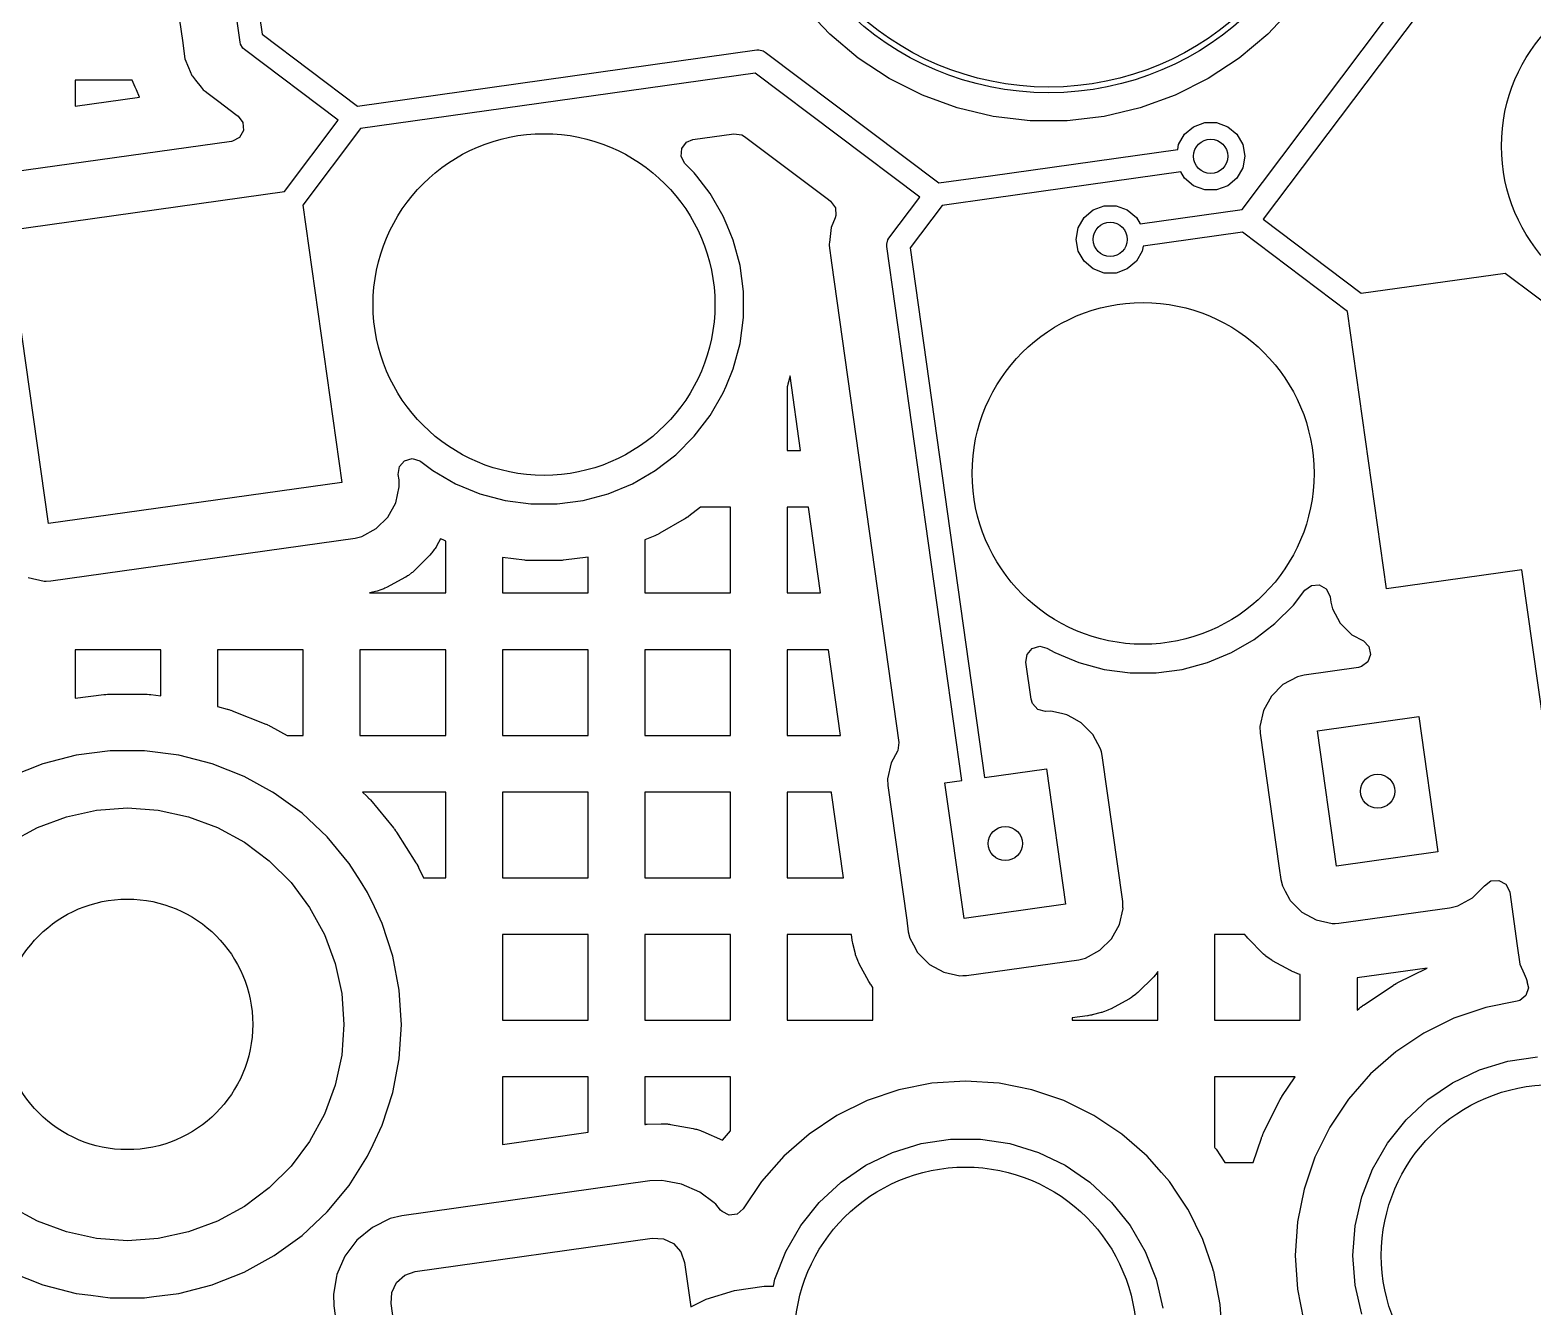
# Model space of a CAD drawing. Extents: x 2.49 to 8.57, y -5.87 to -1.87.
# Drawn here: x 3.317 to 3.837, y -3.535 to -3.093 of the extents above; entities that cross this region are included whole.
import ezdxf

# ---------------------------------------------------------------- set-up
doc = ezdxf.new("R2010")
doc.units = 0
doc.header["$MEASUREMENT"] = 0
doc.layers.add('BLACK', color=7, linetype='CONTINUOUS')

msp = doc.modelspace()

# ---------------------------------------------------------------- linework, layer by layer
at = {"layer": 'BLACK', "linetype": 'CONTINUOUS'}
for p, q in [((3.39002, -3.09736), (3.35933, -2.879)), ((3.36715, -2.87806), (3.39759, -3.09465)), ((3.34172, -2.89524), (3.37005, -3.09685)), ((3.73617, -3.15518), (3.80136, -3.06867)), ((3.80667, -3.07471), (3.74345, -3.1586)), ((3.59375, -3.09467), (3.58495, -3.08534)), ((3.75384, -3.08534), (3.74504, -3.09467)), ((3.39759, -3.09465), (3.43052, -3.11946)), ((3.60357, -3.10291), (3.59375, -3.09467)), ((3.74504, -3.09467), (3.73522, -3.10291)), ((3.37005, -3.09685), (3.37005, -3.09685)), ((3.37005, -3.09685), (3.37094, -3.10319)), ((3.3902, -3.09811), (3.39002, -3.09736)), ((3.39098, -3.09944), (3.3902, -3.09811)), ((3.3902, -3.09811), (3.3902, -3.09811)), ((3.39155, -3.09996), (3.39098, -3.09944)), ((3.37094, -3.10319), (3.37221, -3.10618)), ((3.42394, -3.12436), (3.39155, -3.09996)), ((3.43052, -3.11946), (3.56851, -3.10007)), ((3.56851, -3.10007), (3.56928, -3.10004)), ((3.56928, -3.10004), (3.57076, -3.10042)), ((3.57076, -3.10042), (3.57142, -3.10082)), ((3.57142, -3.10082), (3.63144, -3.14605)), ((3.61428, -3.10995), (3.60357, -3.10291)), ((3.73522, -3.10291), (3.72451, -3.10995)), ((3.37221, -3.10618), (3.37221, -3.10618)), ((3.37221, -3.10618), (3.37337, -3.10892)), ((3.37337, -3.10892), (3.37348, -3.10907)), ((3.37348, -3.10907), (3.37356, -3.10915)), ((3.37356, -3.10915), (3.3746, -3.11048)), ((3.56799, -3.10809), (3.43161, -3.12726)), ((3.62486, -3.15095), (3.56799, -3.10809)), ((3.62573, -3.11571), (3.61428, -3.10995)), ((3.72451, -3.10995), (3.71306, -3.11571)), ((3.35277, -3.11055), (3.333, -3.11055)), ((3.333, -3.11055), (3.333, -3.11947)), ((3.35378, -3.11293), (3.35277, -3.11055)), ((3.35416, -3.11384), (3.35378, -3.11293)), ((3.35523, -3.11635), (3.35416, -3.11384)), ((3.35416, -3.11384), (3.35416, -3.11384)), ((3.35416, -3.11384), (3.35416, -3.11384)), ((3.3746, -3.11048), (3.3765, -3.11291)), ((3.3765, -3.11291), (3.37721, -3.11382)), ((3.37721, -3.11382), (3.37721, -3.11382)), ((3.37721, -3.11382), (3.37791, -3.11435)), ((3.37791, -3.11435), (3.37897, -3.11515)), ((3.37897, -3.11515), (3.37897, -3.11515)), ((3.37897, -3.11515), (3.37897, -3.11515)), ((3.37897, -3.11515), (3.38218, -3.11757)), ((3.333, -3.11947), (3.35523, -3.11635)), ((3.38218, -3.11757), (3.38218, -3.11757)), ((3.38218, -3.11757), (3.38267, -3.11794)), ((3.38267, -3.11794), (3.3885, -3.12234)), ((3.63778, -3.12009), (3.62573, -3.11571)), ((3.65025, -3.12305), (3.63778, -3.12009)), ((3.70101, -3.12009), (3.68854, -3.12305)), ((3.71306, -3.11571), (3.70101, -3.12009)), ((3.3885, -3.12234), (3.38931, -3.12294)), ((3.38931, -3.12294), (3.39095, -3.12515)), ((3.39095, -3.12515), (3.39114, -3.12789)), ((3.40537, -3.149), (3.42394, -3.12436)), ((3.66299, -3.12454), (3.65025, -3.12305)), ((3.6758, -3.12454), (3.66299, -3.12454)), ((3.68854, -3.12305), (3.6758, -3.12454)), ((3.71945, -3.1266), (3.7233, -3.12519)), ((3.7233, -3.12519), (3.7274, -3.12519)), ((3.7274, -3.12519), (3.73126, -3.1266)), ((3.38981, -3.1303), (3.38739, -3.13161)), ((3.39114, -3.12789), (3.38981, -3.1303)), ((3.43161, -3.12726), (3.41166, -3.15374)), ((3.54422, -3.13194), (3.54646, -3.13102)), ((3.54646, -3.13102), (3.56064, -3.12902)), ((3.56064, -3.12902), (3.56337, -3.12942)), ((3.56337, -3.12942), (3.56426, -3.12996)), ((3.56426, -3.12996), (3.59328, -3.15182)), ((3.71425, -3.13279), (3.7163, -3.12923)), ((3.7163, -3.12923), (3.71945, -3.1266)), ((3.73126, -3.1266), (3.7344, -3.12923)), ((3.7344, -3.12923), (3.73645, -3.13279)), ((3.38705, -3.13167), (3.30491, -3.14322)), ((3.38739, -3.13161), (3.38705, -3.13167)), ((3.54237, -3.13689), (3.54257, -3.13414)), ((3.54257, -3.13414), (3.54422, -3.13194)), ((3.64932, -3.14354), (3.71396, -3.13445)), ((3.71396, -3.13445), (3.71425, -3.13279)), ((3.73645, -3.13279), (3.73716, -3.13683)), ((3.54369, -3.1393), (3.54237, -3.13689)), ((3.54693, -3.14255), (3.54369, -3.1393)), ((3.73645, -3.14087), (3.7344, -3.14442)), ((3.73716, -3.13683), (3.73645, -3.14087)), ((3.54785, -3.14374), (3.54693, -3.14255)), ((3.54693, -3.14255), (3.54693, -3.14255)), ((3.54693, -3.14255), (3.54693, -3.14255)), ((3.55243, -3.14971), (3.54785, -3.14374)), ((3.63144, -3.14605), (3.64932, -3.14354)), ((3.64932, -3.14354), (3.64932, -3.14354)), ((3.71505, -3.14225), (3.65041, -3.15133)), ((3.7163, -3.14442), (3.71505, -3.14225)), ((3.71945, -3.14705), (3.7163, -3.14442)), ((3.7344, -3.14442), (3.73126, -3.14705)), ((3.30952, -3.16247), (3.40537, -3.149)), ((3.55695, -3.15754), (3.55243, -3.14971)), ((3.55243, -3.14971), (3.55243, -3.14971)), ((3.55243, -3.14971), (3.55243, -3.14971)), ((3.59328, -3.15182), (3.59403, -3.15239)), ((3.6142, -3.1651), (3.62486, -3.15095)), ((3.65041, -3.15133), (3.63254, -3.15385)), ((3.7233, -3.14846), (3.71945, -3.14705)), ((3.7274, -3.14846), (3.7233, -3.14846)), ((3.73126, -3.14705), (3.7274, -3.14846)), ((3.41166, -3.15374), (3.42513, -3.24959)), ((3.59403, -3.15239), (3.59567, -3.1546)), ((3.59567, -3.1546), (3.59586, -3.15734)), ((3.63254, -3.15385), (3.62147, -3.16853)), ((3.68158, -3.15797), (3.68472, -3.15533)), ((3.68472, -3.15533), (3.68858, -3.15393)), ((3.68858, -3.15393), (3.69268, -3.15393)), ((3.69268, -3.15393), (3.69653, -3.15533)), ((3.69653, -3.15533), (3.69967, -3.15797)), ((3.70093, -3.16014), (3.73617, -3.15518)), ((3.55829, -3.16076), (3.55695, -3.15754)), ((3.55695, -3.15754), (3.55695, -3.15754)), ((3.55695, -3.15754), (3.55695, -3.15754)), ((3.56041, -3.16588), (3.55829, -3.16076)), ((3.59426, -3.16149), (3.59363, -3.16662)), ((3.59562, -3.15812), (3.59426, -3.16149)), ((3.59426, -3.16149), (3.59426, -3.16149)), ((3.59426, -3.16149), (3.59426, -3.16149)), ((3.59426, -3.16149), (3.59426, -3.16149)), ((3.59586, -3.15734), (3.59562, -3.15812)), ((3.67882, -3.16556), (3.67953, -3.16152)), ((3.67953, -3.16152), (3.68158, -3.15797)), ((3.69967, -3.15797), (3.70093, -3.16014)), ((3.74345, -3.1586), (3.77739, -3.18418)), ((3.32377, -3.26383), (3.30952, -3.16247)), ((3.56275, -3.17461), (3.56041, -3.16588)), ((3.59357, -3.16713), (3.5935, -3.16767)), ((3.59363, -3.16662), (3.59357, -3.16713)), ((3.61341, -3.16724), (3.6138, -3.16575)), ((3.61345, -3.16801), (3.61341, -3.16724)), ((3.6138, -3.16575), (3.6142, -3.1651)), ((3.67953, -3.1696), (3.67882, -3.16556)), ((3.73634, -3.16311), (3.70202, -3.16794)), ((3.77265, -3.19047), (3.73634, -3.16311)), ((3.5935, -3.16767), (3.59434, -3.17367)), ((3.6394, -3.35266), (3.61345, -3.16801)), ((3.62147, -3.16853), (3.64719, -3.35157)), ((3.68158, -3.17315), (3.67953, -3.1696)), ((3.70173, -3.1696), (3.69967, -3.17315)), ((3.70202, -3.16794), (3.70173, -3.1696)), ((3.56393, -3.18357), (3.56275, -3.17461)), ((3.59434, -3.17367), (3.59434, -3.17367)), ((3.59434, -3.17367), (3.61765, -3.33949)), ((3.68472, -3.17579), (3.68158, -3.17315)), ((3.68858, -3.17719), (3.68472, -3.17579)), ((3.69268, -3.17719), (3.68858, -3.17719)), ((3.69653, -3.17579), (3.69268, -3.17719)), ((3.69967, -3.17315), (3.69653, -3.17579)), ((3.77739, -3.18418), (3.82712, -3.17719)), ((3.82712, -3.17719), (3.87972, -3.21683)), ((3.56393, -3.1926), (3.56393, -3.18357)), ((3.56275, -3.20156), (3.56393, -3.1926)), ((3.78612, -3.28632), (3.77265, -3.19047)), ((3.56041, -3.21028), (3.56275, -3.20156)), ((3.5579, -3.21633), (3.56041, -3.21028)), ((3.58004, -3.21277), (3.57926, -3.21567)), ((3.58367, -3.23858), (3.58004, -3.21277)), ((3.55243, -3.22645), (3.55695, -3.21863)), ((3.55695, -3.21863), (3.5579, -3.21633)), ((3.57908, -3.21628), (3.57906, -3.21633)), ((3.57906, -3.21633), (3.57906, -3.23858)), ((3.57913, -3.21613), (3.57908, -3.21628)), ((3.57922, -3.21582), (3.57913, -3.21613)), ((3.57926, -3.21567), (3.57922, -3.21582)), ((3.54693, -3.23362), (3.55243, -3.22645)), ((3.54055, -3.24001), (3.54693, -3.23362)), ((3.54693, -3.23362), (3.54693, -3.23362)), ((3.54693, -3.23362), (3.54693, -3.23362)), ((3.53338, -3.24551), (3.54055, -3.24001)), ((3.54055, -3.24001), (3.54055, -3.24001)), ((3.54055, -3.24001), (3.54055, -3.24001)), ((3.57906, -3.23858), (3.58367, -3.23858)), ((3.44465, -3.24685), (3.44505, -3.24413)), ((3.44505, -3.24413), (3.44685, -3.24206)), ((3.44685, -3.24206), (3.44949, -3.24129)), ((3.44949, -3.24129), (3.45213, -3.24207)), ((3.45213, -3.24207), (3.45245, -3.2423)), ((3.45245, -3.2423), (3.45664, -3.24551)), ((3.42513, -3.24959), (3.32377, -3.26383)), ((3.44491, -3.24871), (3.44465, -3.24685)), ((3.44492, -3.24897), (3.44491, -3.24871)), ((3.44498, -3.25093), (3.44492, -3.24897)), ((3.45664, -3.24551), (3.45664, -3.24551)), ((3.45664, -3.24551), (3.45664, -3.24551)), ((3.45664, -3.24551), (3.46446, -3.25003)), ((3.46446, -3.25003), (3.46446, -3.25003)), ((3.46446, -3.25003), (3.46446, -3.25003)), ((3.46446, -3.25003), (3.46698, -3.25107)), ((3.51721, -3.25348), (3.52555, -3.25003)), ((3.52555, -3.25003), (3.53338, -3.24551)), ((3.44376, -3.2566), (3.44498, -3.25107)), ((3.44498, -3.25107), (3.44498, -3.25093)), ((3.46698, -3.25107), (3.47281, -3.25348)), ((3.47281, -3.25348), (3.48153, -3.25582)), ((3.50848, -3.25582), (3.51721, -3.25348)), ((3.44103, -3.26157), (3.44376, -3.2566)), ((3.48153, -3.25582), (3.49049, -3.257)), ((3.49049, -3.257), (3.49049, -3.257)), ((3.49049, -3.257), (3.49952, -3.257)), ((3.49952, -3.257), (3.50848, -3.25582)), ((3.49952, -3.257), (3.49952, -3.257)), ((3.54906, -3.25819), (3.54506, -3.26126)), ((3.55945, -3.25819), (3.54906, -3.25819)), ((3.55945, -3.2878), (3.55945, -3.25819)), ((3.58642, -3.25819), (3.57906, -3.25819)), ((3.57906, -3.25819), (3.57906, -3.2878)), ((3.59058, -3.2878), (3.58642, -3.25819)), ((3.43203, -3.26826), (3.43701, -3.26556)), ((3.43701, -3.26556), (3.44103, -3.26157)), ((3.54346, -3.26233), (3.53508, -3.26717)), ((3.5436, -3.26225), (3.54346, -3.26233)), ((3.54387, -3.26208), (3.5436, -3.26225)), ((3.544, -3.26199), (3.54387, -3.26208)), ((3.54454, -3.26163), (3.544, -3.26199)), ((3.54467, -3.26154), (3.54454, -3.26163)), ((3.54493, -3.26135), (3.54467, -3.26154)), ((3.54506, -3.26126), (3.54493, -3.26135)), ((3.32464, -3.28361), (3.42974, -3.26884)), ((3.42974, -3.26884), (3.43203, -3.26826)), ((3.45927, -3.2691), (3.45787, -3.27163)), ((3.46017, -3.26947), (3.45927, -3.2691)), ((3.46103, -3.26983), (3.46017, -3.26947)), ((3.46103, -3.27548), (3.46103, -3.26983)), ((3.53335, -3.26802), (3.52985, -3.26947)), ((3.52985, -3.26947), (3.52985, -3.2878)), ((3.5335, -3.26795), (3.53335, -3.26802)), ((3.53379, -3.26782), (3.5335, -3.26795)), ((3.53394, -3.26775), (3.53379, -3.26782)), ((3.53451, -3.26747), (3.53394, -3.26775)), ((3.53466, -3.2674), (3.53451, -3.26747)), ((3.53494, -3.26724), (3.53466, -3.2674)), ((3.53508, -3.26717), (3.53494, -3.26724)), ((3.45535, -3.27498), (3.45033, -3.27996)), ((3.45559, -3.27473), (3.45535, -3.27498)), ((3.45605, -3.2742), (3.45559, -3.27473)), ((3.45627, -3.27393), (3.45605, -3.2742)), ((3.45711, -3.27281), (3.45627, -3.27393)), ((3.45731, -3.27252), (3.45711, -3.27281)), ((3.45769, -3.27193), (3.45731, -3.27252)), ((3.45787, -3.27163), (3.45769, -3.27193)), ((3.46103, -3.2878), (3.46103, -3.27548)), ((3.48825, -3.27648), (3.48064, -3.27548)), ((3.48064, -3.27548), (3.48064, -3.2878)), ((3.48841, -3.2765), (3.48825, -3.27648)), ((3.48873, -3.27653), (3.48841, -3.2765)), ((3.50161, -3.2765), (3.50129, -3.27653)), ((3.50177, -3.27648), (3.50161, -3.2765)), ((3.51024, -3.27537), (3.50177, -3.27648)), ((3.51024, -3.2878), (3.51024, -3.27537)), ((3.44927, -3.28088), (3.44815, -3.28171)), ((3.44955, -3.28066), (3.44927, -3.28088)), ((3.45008, -3.2802), (3.44955, -3.28066)), ((3.45033, -3.27996), (3.45008, -3.2802)), ((3.48889, -3.27654), (3.48873, -3.27653)), ((3.48953, -3.27659), (3.48889, -3.27654)), ((3.48969, -3.27659), (3.48953, -3.27659)), ((3.49001, -3.2766), (3.48969, -3.27659)), ((3.49017, -3.27661), (3.49001, -3.2766)), ((3.49985, -3.27661), (3.49017, -3.27661)), ((3.50001, -3.2766), (3.49985, -3.27661)), ((3.50033, -3.27659), (3.50001, -3.2766)), ((3.50049, -3.27659), (3.50033, -3.27659)), ((3.50113, -3.27654), (3.50049, -3.27659)), ((3.50129, -3.27653), (3.50113, -3.27654)), ((3.8329, -3.27974), (3.78612, -3.28632)), ((3.85124, -3.41024), (3.8329, -3.27974)), ((3.31675, -3.28246), (3.32228, -3.28369)), ((3.32228, -3.28369), (3.32302, -3.28366)), ((3.32228, -3.28369), (3.32228, -3.28369)), ((3.32228, -3.28369), (3.32228, -3.28369)), ((3.32302, -3.28366), (3.32464, -3.28361)), ((3.43829, -3.28685), (3.43771, -3.28704)), ((3.43858, -3.28675), (3.43829, -3.28685)), ((3.43972, -3.28631), (3.43858, -3.28675)), ((3.44, -3.28619), (3.43972, -3.28631)), ((3.44056, -3.28593), (3.44, -3.28619)), ((3.44083, -3.28579), (3.44056, -3.28593)), ((3.44697, -3.28247), (3.44083, -3.28579)), ((3.44727, -3.28229), (3.44697, -3.28247)), ((3.44786, -3.28191), (3.44727, -3.28229)), ((3.44815, -3.28171), (3.44786, -3.28191)), ((3.75392, -3.292), (3.7579, -3.28681)), ((3.7579, -3.28681), (3.76013, -3.28519)), ((3.76013, -3.28519), (3.76287, -3.28502)), ((3.76287, -3.28502), (3.76527, -3.28637)), ((3.76527, -3.28637), (3.76656, -3.2888)), ((3.43741, -3.28713), (3.43475, -3.2878)), ((3.43475, -3.2878), (3.46103, -3.2878)), ((3.43771, -3.28704), (3.43741, -3.28713)), ((3.48064, -3.2878), (3.51024, -3.2878)), ((3.52985, -3.2878), (3.55945, -3.2878)), ((3.57906, -3.2878), (3.59058, -3.2878)), ((3.74754, -3.29838), (3.75392, -3.292)), ((3.75392, -3.292), (3.75392, -3.292)), ((3.75392, -3.292), (3.75392, -3.292)), ((3.76656, -3.2888), (3.76661, -3.2891)), ((3.76661, -3.2891), (3.76687, -3.29093)), ((3.76687, -3.29093), (3.76687, -3.29093)), ((3.76687, -3.29093), (3.76744, -3.29322)), ((3.76744, -3.29322), (3.77014, -3.29819)), ((3.74037, -3.30388), (3.74753, -3.29838)), ((3.74753, -3.29838), (3.74753, -3.29838)), ((3.74753, -3.29838), (3.74754, -3.29838)), ((3.77014, -3.29819), (3.77014, -3.2982)), ((3.77014, -3.2982), (3.77414, -3.30222)), ((3.77414, -3.30222), (3.77809, -3.30439)), ((3.3626, -3.3074), (3.333, -3.3074)), ((3.333, -3.3074), (3.333, -3.32418)), ((3.3626, -3.32335), (3.3626, -3.3074)), ((3.41182, -3.3074), (3.38221, -3.3074)), ((3.38221, -3.3074), (3.38221, -3.32709)), ((3.41182, -3.33701), (3.41182, -3.3074)), ((3.46103, -3.3074), (3.43142, -3.3074)), ((3.43142, -3.3074), (3.43142, -3.33701)), ((3.46103, -3.33701), (3.46103, -3.3074)), ((3.51024, -3.3074), (3.48064, -3.3074)), ((3.48064, -3.3074), (3.48064, -3.33701)), ((3.51024, -3.33701), (3.51024, -3.3074)), ((3.55945, -3.3074), (3.52985, -3.3074)), ((3.52985, -3.3074), (3.52985, -3.33701)), ((3.55945, -3.33701), (3.55945, -3.3074)), ((3.59334, -3.3074), (3.57906, -3.3074)), ((3.57906, -3.3074), (3.57906, -3.33701)), ((3.5975, -3.33701), (3.59334, -3.3074)), ((3.6619, -3.30904), (3.66371, -3.30697)), ((3.66371, -3.30697), (3.66635, -3.3062)), ((3.66635, -3.3062), (3.66877, -3.30686)), ((3.66877, -3.30686), (3.67145, -3.3084)), ((3.73254, -3.3084), (3.74037, -3.30388)), ((3.77809, -3.30439), (3.78003, -3.30635)), ((3.78003, -3.30635), (3.78061, -3.30903)), ((3.6615, -3.31176), (3.6619, -3.30904)), ((3.6633, -3.32456), (3.6615, -3.31176)), ((3.67145, -3.3084), (3.67145, -3.3084)), ((3.67145, -3.3084), (3.67145, -3.3084)), ((3.67145, -3.3084), (3.67505, -3.30989)), ((3.67505, -3.30989), (3.6798, -3.31186)), ((3.6798, -3.31186), (3.68852, -3.3142)), ((3.71547, -3.3142), (3.7242, -3.31186)), ((3.7242, -3.31186), (3.73254, -3.3084)), ((3.77964, -3.31161), (3.77743, -3.31325)), ((3.78061, -3.30903), (3.77964, -3.31161)), ((3.68852, -3.3142), (3.69748, -3.31538)), ((3.69748, -3.31538), (3.69748, -3.31538)), ((3.69748, -3.31538), (3.70651, -3.31538)), ((3.70651, -3.31538), (3.71547, -3.3142)), ((3.70651, -3.31538), (3.70651, -3.31538)), ((3.75531, -3.31673), (3.75033, -3.31943)), ((3.7576, -3.31615), (3.75531, -3.31673)), ((3.75531, -3.31673), (3.75531, -3.31673)), ((3.75531, -3.31673), (3.75531, -3.31673)), ((3.77642, -3.31351), (3.7576, -3.31615)), ((3.77743, -3.31325), (3.77642, -3.31351)), ((3.333, -3.32418), (3.34297, -3.32292)), ((3.34297, -3.32292), (3.34313, -3.3229)), ((3.34313, -3.3229), (3.34344, -3.32287)), ((3.34344, -3.32287), (3.34359, -3.32286)), ((3.34359, -3.32286), (3.3442, -3.32282)), ((3.3442, -3.32282), (3.34436, -3.32281)), ((3.34436, -3.32281), (3.34467, -3.3228)), ((3.34467, -3.3228), (3.34482, -3.3228)), ((3.34482, -3.3228), (3.35733, -3.3228)), ((3.35733, -3.3228), (3.35748, -3.3228)), ((3.35748, -3.3228), (3.35779, -3.32281)), ((3.35779, -3.32281), (3.35794, -3.32282)), ((3.35794, -3.32282), (3.35856, -3.32286)), ((3.35856, -3.32286), (3.35871, -3.32287)), ((3.35871, -3.32287), (3.35902, -3.3229)), ((3.35902, -3.3229), (3.35917, -3.32292)), ((3.35917, -3.32292), (3.3626, -3.32335)), ((3.75033, -3.31943), (3.74631, -3.32342)), ((3.75033, -3.31943), (3.75033, -3.31943)), ((3.38221, -3.32709), (3.38551, -3.32794)), ((3.38551, -3.32794), (3.38566, -3.32798)), ((3.38566, -3.32798), (3.38595, -3.32807)), ((3.38595, -3.32807), (3.3861, -3.32811)), ((3.3861, -3.32811), (3.38669, -3.3283)), ((3.38669, -3.3283), (3.38683, -3.32835)), ((3.38683, -3.32835), (3.38712, -3.32846)), ((3.66376, -3.32605), (3.6633, -3.32456)), ((3.66563, -3.32807), (3.66376, -3.32605)), ((3.66829, -3.32876), (3.66563, -3.32807)), ((3.74358, -3.32839), (3.74235, -3.33392)), ((3.74631, -3.32342), (3.74358, -3.32839)), ((3.74358, -3.32839), (3.74358, -3.32839)), ((3.38712, -3.32846), (3.38727, -3.32851)), ((3.38727, -3.32851), (3.3989, -3.33312)), ((3.3989, -3.33312), (3.39904, -3.33318)), ((3.39904, -3.33318), (3.39932, -3.3333)), ((3.39932, -3.3333), (3.39946, -3.33336)), ((3.39946, -3.33336), (3.40002, -3.33362)), ((3.67012, -3.3287), (3.66829, -3.32876)), ((3.67381, -3.32951), (3.67012, -3.3287)), ((3.67012, -3.3287), (3.67012, -3.3287)), ((3.67565, -3.32992), (3.67381, -3.32951)), ((3.67755, -3.33096), (3.67565, -3.32992)), ((3.68062, -3.33265), (3.67755, -3.33096)), ((3.68461, -3.33667), (3.68062, -3.33265)), ((3.68062, -3.33265), (3.68062, -3.33265)), ((3.68062, -3.33265), (3.68062, -3.33265)), ((3.76221, -3.3354), (3.79729, -3.33047)), ((3.79729, -3.33047), (3.80387, -3.37725)), ((3.40002, -3.33362), (3.40016, -3.33369)), ((3.40016, -3.33369), (3.40043, -3.33383)), ((3.40043, -3.33383), (3.40057, -3.3339)), ((3.40057, -3.3339), (3.40622, -3.33701)), ((3.40622, -3.33701), (3.41182, -3.33701)), ((3.43142, -3.33701), (3.46103, -3.33701)), ((3.48064, -3.33701), (3.51024, -3.33701)), ((3.52985, -3.33701), (3.55945, -3.33701)), ((3.57906, -3.33701), (3.5975, -3.33701)), ((3.68731, -3.34165), (3.68461, -3.33667)), ((3.74235, -3.33392), (3.74235, -3.33392)), ((3.74235, -3.33392), (3.74243, -3.33628)), ((3.74243, -3.33628), (3.74243, -3.33628)), ((3.74243, -3.33628), (3.74243, -3.33628)), ((3.74243, -3.33628), (3.74898, -3.3829)), ((3.76878, -3.38219), (3.76221, -3.3354)), ((3.33333, -3.3439), (3.32181, -3.34686)), ((3.34513, -3.34241), (3.33333, -3.3439)), ((3.35702, -3.34241), (3.34513, -3.34241)), ((3.34513, -3.34241), (3.34513, -3.34241)), ((3.36882, -3.3439), (3.35702, -3.34241)), ((3.35702, -3.34241), (3.35702, -3.34241)), ((3.38033, -3.34686), (3.36882, -3.3439)), ((3.61709, -3.34252), (3.61492, -3.34647)), ((3.61725, -3.34221), (3.61709, -3.34252)), ((3.61765, -3.33949), (3.61725, -3.34221)), ((3.68758, -3.34273), (3.68731, -3.34165)), ((3.68731, -3.34165), (3.68731, -3.34165)), ((3.68731, -3.34165), (3.68731, -3.34165)), ((3.68789, -3.34394), (3.68758, -3.34273)), ((3.69499, -3.39446), (3.68789, -3.34394)), ((3.32181, -3.34686), (3.31075, -3.35123)), ((3.32181, -3.34686), (3.32181, -3.34686)), ((3.39139, -3.35123), (3.38033, -3.34686)), ((3.38033, -3.34686), (3.38033, -3.34686)), ((3.61492, -3.34647), (3.6137, -3.352)), ((3.61492, -3.34647), (3.61492, -3.34647)), ((3.64719, -3.35157), (3.66864, -3.34855)), ((3.66864, -3.34855), (3.67521, -3.39534)), ((3.40118, -3.35661), (3.39139, -3.35123)), ((3.39139, -3.35123), (3.39139, -3.35123)), ((3.39139, -3.35123), (3.39139, -3.35123)), ((3.39139, -3.35123), (3.39139, -3.35123)), ((3.6137, -3.352), (3.6137, -3.352)), ((3.6137, -3.352), (3.61377, -3.35436)), ((3.61377, -3.35436), (3.61377, -3.35436)), ((3.61377, -3.35436), (3.61377, -3.35436)), ((3.61377, -3.35436), (3.62031, -3.4009)), ((3.63355, -3.35348), (3.6394, -3.35266)), ((3.64012, -3.40027), (3.63355, -3.35348)), ((3.40181, -3.35696), (3.40118, -3.35661)), ((3.41143, -3.36395), (3.40181, -3.35696)), ((3.40181, -3.35696), (3.40181, -3.35696)), ((3.40181, -3.35696), (3.40181, -3.35696)), ((3.46103, -3.35661), (3.43226, -3.35661)), ((3.43226, -3.35661), (3.43375, -3.35801)), ((3.43375, -3.35801), (3.43386, -3.35812)), ((3.43386, -3.35812), (3.43408, -3.35834)), ((3.43408, -3.35834), (3.43418, -3.35845)), ((3.43418, -3.35845), (3.43461, -3.3589)), ((3.43461, -3.3589), (3.43471, -3.35901)), ((3.43471, -3.35901), (3.43491, -3.35924)), ((3.43491, -3.35924), (3.43501, -3.35936)), ((3.43501, -3.35936), (3.44299, -3.36899)), ((3.46103, -3.38622), (3.46103, -3.35661)), ((3.51024, -3.35661), (3.48064, -3.35661)), ((3.48064, -3.35661), (3.48064, -3.38622)), ((3.51024, -3.38622), (3.51024, -3.35661)), ((3.55945, -3.35661), (3.52985, -3.35661)), ((3.52985, -3.35661), (3.52985, -3.38622)), ((3.55945, -3.38622), (3.55945, -3.35661)), ((3.5943, -3.35661), (3.57906, -3.35661)), ((3.57906, -3.35661), (3.57906, -3.38622)), ((3.5943, -3.3567), (3.5943, -3.35661)), ((3.59432, -3.35683), (3.5943, -3.3567)), ((3.59845, -3.38622), (3.59432, -3.35683)), ((3.33, -3.36514), (3.34043, -3.36287)), ((3.34043, -3.36287), (3.35107, -3.36211)), ((3.35107, -3.36211), (3.36172, -3.36287)), ((3.36172, -3.36287), (3.37215, -3.36514)), ((3.4201, -3.37209), (3.41143, -3.36395)), ((3.41143, -3.36395), (3.41143, -3.36395)), ((3.31063, -3.37399), (3.32, -3.36887)), ((3.32, -3.36887), (3.33, -3.36514)), ((3.37215, -3.36514), (3.38215, -3.36887)), ((3.38215, -3.36887), (3.39151, -3.37399)), ((3.44299, -3.36899), (3.44308, -3.36911)), ((3.44308, -3.36911), (3.44327, -3.36936)), ((3.44327, -3.36936), (3.44336, -3.36948)), ((3.44336, -3.36948), (3.44372, -3.36998)), ((3.39151, -3.37399), (3.40006, -3.38038)), ((3.42762, -3.38118), (3.4201, -3.37209)), ((3.4201, -3.37209), (3.4201, -3.37209)), ((3.44372, -3.36998), (3.44381, -3.37011)), ((3.44381, -3.37011), (3.44399, -3.37036)), ((3.44399, -3.37036), (3.44407, -3.37049)), ((3.44407, -3.37049), (3.45077, -3.38105)), ((3.80387, -3.37725), (3.76878, -3.38219)), ((3.40006, -3.38038), (3.4076, -3.38793)), ((3.42768, -3.38126), (3.42762, -3.38118)), ((3.43158, -3.3874), (3.42768, -3.38126)), ((3.45077, -3.38105), (3.45085, -3.38118)), ((3.45085, -3.38118), (3.45101, -3.38145)), ((3.45101, -3.38145), (3.45109, -3.38158)), ((3.45109, -3.38158), (3.45138, -3.38212)), ((3.45138, -3.38212), (3.45146, -3.38226)), ((3.45146, -3.38226), (3.4516, -3.38253)), ((3.4516, -3.38253), (3.45166, -3.38267)), ((3.45166, -3.38267), (3.45333, -3.38622)), ((3.74898, -3.3829), (3.74953, -3.38679)), ((3.4076, -3.38793), (3.414, -3.39647)), ((3.43405, -3.3913), (3.43158, -3.3874)), ((3.45333, -3.38622), (3.46103, -3.38622)), ((3.48064, -3.38622), (3.51024, -3.38622)), ((3.52985, -3.38622), (3.55945, -3.38622)), ((3.57906, -3.38622), (3.59845, -3.38622)), ((3.74953, -3.38679), (3.75011, -3.38908)), ((3.75011, -3.38908), (3.75011, -3.38908)), ((3.75011, -3.38908), (3.75011, -3.38908)), ((3.75011, -3.38908), (3.7511, -3.39091)), ((3.81575, -3.39323), (3.81977, -3.38923)), ((3.81977, -3.38923), (3.81994, -3.389)), ((3.81977, -3.38923), (3.81977, -3.38923)), ((3.81994, -3.389), (3.82215, -3.38736)), ((3.82215, -3.38736), (3.8249, -3.38717)), ((3.8249, -3.38717), (3.82731, -3.3885)), ((3.82731, -3.3885), (3.82862, -3.39092)), ((3.43642, -3.39632), (3.43405, -3.3913)), ((3.67521, -3.39534), (3.64012, -3.40027)), ((3.69503, -3.39565), (3.69499, -3.39446)), ((3.69505, -3.39651), (3.69503, -3.39565)), ((3.7511, -3.39091), (3.75259, -3.39366)), ((3.75259, -3.39366), (3.75281, -3.39407)), ((3.75281, -3.39407), (3.7568, -3.39808)), ((3.80848, -3.39651), (3.81077, -3.39593)), ((3.81077, -3.39593), (3.81575, -3.39323)), ((3.82862, -3.39092), (3.82868, -3.39126)), ((3.82868, -3.39126), (3.83127, -3.40973)), ((3.414, -3.39647), (3.41912, -3.40584)), ((3.43911, -3.40204), (3.43642, -3.39632)), ((3.62031, -3.4009), (3.62087, -3.40488)), ((3.69384, -3.40235), (3.69506, -3.39682)), ((3.69506, -3.39682), (3.69505, -3.39651)), ((3.7568, -3.39808), (3.76176, -3.40082)), ((3.76176, -3.40082), (3.7673, -3.40204)), ((3.76966, -3.40196), (3.80784, -3.3966)), ((3.80784, -3.3966), (3.80848, -3.39651)), ((3.80848, -3.39651), (3.80848, -3.39651)), ((3.80848, -3.39651), (3.80848, -3.39651)), ((3.41912, -3.40584), (3.42285, -3.41584)), ((3.43912, -3.40206), (3.43911, -3.40204)), ((3.44279, -3.41337), (3.43912, -3.40206)), ((3.51024, -3.40583), (3.48064, -3.40583)), ((3.48064, -3.40583), (3.48064, -3.43543)), ((3.51024, -3.43543), (3.51024, -3.40583)), ((3.55945, -3.40583), (3.52985, -3.40583)), ((3.52985, -3.40583), (3.52985, -3.43543)), ((3.55945, -3.43543), (3.55945, -3.40583)), ((3.60121, -3.40583), (3.57906, -3.40583)), ((3.57906, -3.40583), (3.57906, -3.43543)), ((3.60149, -3.40786), (3.60121, -3.40583)), ((3.62087, -3.40488), (3.62145, -3.40717)), ((3.69111, -3.40732), (3.69384, -3.40235)), ((3.73712, -3.40583), (3.7267, -3.40583)), ((3.7267, -3.40583), (3.7267, -3.43543)), ((3.73749, -3.40633), (3.73712, -3.40583)), ((3.7673, -3.40204), (3.76839, -3.402)), ((3.7673, -3.40204), (3.7673, -3.40204)), ((3.7673, -3.40204), (3.7673, -3.40204)), ((3.76839, -3.402), (3.76966, -3.40196)), ((3.60151, -3.40799), (3.60149, -3.40786)), ((3.60156, -3.40825), (3.60151, -3.40799)), ((3.60158, -3.40838), (3.60156, -3.40825)), ((3.60168, -3.4089), (3.60158, -3.40838)), ((3.60171, -3.40902), (3.60168, -3.4089)), ((3.60177, -3.40928), (3.60171, -3.40902)), ((3.6018, -3.40941), (3.60177, -3.40928)), ((3.60259, -3.41255), (3.6018, -3.40941)), ((3.62145, -3.40717), (3.62145, -3.40717)), ((3.62145, -3.40717), (3.62145, -3.40717)), ((3.62145, -3.40717), (3.62267, -3.40941)), ((3.62267, -3.40941), (3.6241, -3.41206)), ((3.68211, -3.41401), (3.68709, -3.41131)), ((3.68709, -3.41131), (3.69111, -3.40732)), ((3.73771, -3.4066), (3.73749, -3.40633)), ((3.73817, -3.40713), (3.73771, -3.4066)), ((3.7384, -3.40739), (3.73817, -3.40713)), ((3.74339, -3.4124), (3.7384, -3.40739)), ((3.83127, -3.40973), (3.83127, -3.40973)), ((3.83127, -3.40973), (3.83216, -3.41607)), ((3.42285, -3.41584), (3.42511, -3.42627)), ((3.44502, -3.42505), (3.44279, -3.41337)), ((3.60267, -3.41284), (3.60259, -3.41255)), ((3.60286, -3.41343), (3.60267, -3.41284)), ((3.60296, -3.41371), (3.60286, -3.41343)), ((3.6034, -3.41486), (3.60296, -3.41371)), ((3.60352, -3.41514), (3.6034, -3.41486)), ((3.60378, -3.41569), (3.60352, -3.41514)), ((3.60392, -3.41597), (3.60378, -3.41569)), ((3.60725, -3.4221), (3.60392, -3.41597)), ((3.6241, -3.41206), (3.62415, -3.41215)), ((3.62415, -3.41215), (3.62814, -3.41617)), ((3.62814, -3.41617), (3.63311, -3.4189)), ((3.641, -3.42004), (3.67982, -3.41459)), ((3.67982, -3.41459), (3.68211, -3.41401)), ((3.74364, -3.41264), (3.74339, -3.4124)), ((3.74417, -3.4131), (3.74364, -3.41264)), ((3.74444, -3.41332), (3.74417, -3.4131)), ((3.74556, -3.41416), (3.74444, -3.41332)), ((3.74585, -3.41436), (3.74556, -3.41416)), ((3.74644, -3.41475), (3.74585, -3.41436)), ((3.74673, -3.41492), (3.74644, -3.41475)), ((3.75293, -3.41833), (3.74673, -3.41492)), ((3.83216, -3.41607), (3.83361, -3.41948)), ((3.63311, -3.4189), (3.63864, -3.42012)), ((3.63864, -3.42012), (3.63973, -3.42008)), ((3.63864, -3.42012), (3.63864, -3.42012)), ((3.63864, -3.42012), (3.63864, -3.42012)), ((3.63973, -3.42008), (3.641, -3.42004)), ((3.70543, -3.42073), (3.70041, -3.42571)), ((3.70567, -3.42048), (3.70543, -3.42073)), ((3.70613, -3.41995), (3.70567, -3.42048)), ((3.70635, -3.41968), (3.70613, -3.41995)), ((3.70709, -3.41869), (3.70635, -3.41968)), ((3.70709, -3.43543), (3.70709, -3.41869)), ((3.75324, -3.41849), (3.75293, -3.41833)), ((3.75388, -3.41878), (3.75324, -3.41849)), ((3.7542, -3.41892), (3.75388, -3.41878)), ((3.75551, -3.41941), (3.7542, -3.41892)), ((3.75584, -3.41952), (3.75551, -3.41941)), ((3.75631, -3.41966), (3.75584, -3.41952)), ((3.75631, -3.42088), (3.75631, -3.41966)), ((3.75631, -3.43543), (3.75631, -3.42088)), ((3.80015, -3.41747), (3.77591, -3.42088)), ((3.77591, -3.42088), (3.77591, -3.43204)), ((3.79001, -3.42248), (3.80015, -3.41747)), ((3.83361, -3.41948), (3.8343, -3.42109)), ((3.8343, -3.42109), (3.83472, -3.42209)), ((3.42511, -3.42627), (3.42588, -3.43692)), ((3.44567, -3.43543), (3.44502, -3.42505)), ((3.44502, -3.42505), (3.44502, -3.42505)), ((3.44502, -3.42505), (3.44502, -3.42505)), ((3.60742, -3.4224), (3.60725, -3.4221)), ((3.6078, -3.423), (3.60742, -3.4224)), ((3.608, -3.42328), (3.6078, -3.423)), ((3.60867, -3.42418), (3.608, -3.42328)), ((3.60867, -3.43471), (3.60867, -3.42418)), ((3.69935, -3.42663), (3.69823, -3.42746)), ((3.69963, -3.42641), (3.69935, -3.42663)), ((3.70016, -3.42595), (3.69963, -3.42641)), ((3.70041, -3.42571), (3.70016, -3.42595)), ((3.77815, -3.43025), (3.78834, -3.42344)), ((3.78834, -3.42344), (3.78847, -3.42335)), ((3.78847, -3.42335), (3.78875, -3.42318)), ((3.78875, -3.42318), (3.78888, -3.4231)), ((3.78888, -3.4231), (3.78944, -3.42278)), ((3.78944, -3.42278), (3.78958, -3.4227)), ((3.78958, -3.4227), (3.78986, -3.42255)), ((3.78986, -3.42255), (3.79001, -3.42248)), ((3.83429, -3.4269), (3.83214, -3.42862)), ((3.83517, -3.42429), (3.83429, -3.4269)), ((3.83472, -3.42209), (3.83462, -3.42213)), ((3.83462, -3.42213), (3.83517, -3.42429)), ((3.6898, -3.43206), (3.68866, -3.4325)), ((3.69008, -3.43194), (3.6898, -3.43206)), ((3.69064, -3.43168), (3.69008, -3.43194)), ((3.69091, -3.43154), (3.69064, -3.43168)), ((3.69705, -3.42821), (3.69091, -3.43154)), ((3.69735, -3.42804), (3.69705, -3.42821)), ((3.69794, -3.42766), (3.69735, -3.42804)), ((3.69823, -3.42746), (3.69794, -3.42766)), ((3.77591, -3.43204), (3.77662, -3.43142)), ((3.77662, -3.43142), (3.77674, -3.43132)), ((3.77674, -3.43132), (3.77699, -3.43111)), ((3.77699, -3.43111), (3.77712, -3.43101)), ((3.77712, -3.43101), (3.77763, -3.43062)), ((3.77763, -3.43062), (3.77776, -3.43053)), ((3.77776, -3.43053), (3.77802, -3.43034)), ((3.77802, -3.43034), (3.77815, -3.43025)), ((3.82038, -3.43105), (3.80938, -3.43478)), ((3.83124, -3.42889), (3.82038, -3.43105)), ((3.82038, -3.43105), (3.82038, -3.43105)), ((3.83214, -3.42862), (3.83124, -3.42889)), ((3.42588, -3.43692), (3.42511, -3.44756)), ((3.44502, -3.44878), (3.44577, -3.43692)), ((3.44577, -3.43691), (3.44567, -3.43543)), ((3.44577, -3.43692), (3.44577, -3.43691)), ((3.48064, -3.43543), (3.51024, -3.43543)), ((3.52985, -3.43543), (3.55945, -3.43543)), ((3.57906, -3.43543), (3.60867, -3.43543)), ((3.60867, -3.43543), (3.60867, -3.43471)), ((3.68281, -3.43397), (3.67749, -3.43471)), ((3.67749, -3.43471), (3.67749, -3.43543)), ((3.67749, -3.43543), (3.70709, -3.43543)), ((3.68294, -3.43395), (3.68281, -3.43397)), ((3.6832, -3.4339), (3.68294, -3.43395)), ((3.68333, -3.43388), (3.6832, -3.4339)), ((3.68384, -3.43378), (3.68333, -3.43388)), ((3.68397, -3.43375), (3.68384, -3.43378)), ((3.68423, -3.43369), (3.68397, -3.43375)), ((3.68435, -3.43366), (3.68423, -3.43369)), ((3.68749, -3.43287), (3.68435, -3.43366)), ((3.68779, -3.43279), (3.68749, -3.43287)), ((3.68837, -3.4326), (3.68779, -3.43279)), ((3.68866, -3.4325), (3.68837, -3.4326)), ((3.7267, -3.43543), (3.75631, -3.43543)), ((3.80938, -3.43478), (3.79897, -3.43992)), ((3.79897, -3.43992), (3.78931, -3.44637)), ((3.42511, -3.44756), (3.42285, -3.45799)), ((3.78931, -3.44637), (3.78058, -3.45403)), ((3.44279, -3.46046), (3.44502, -3.44878)), ((3.44502, -3.44878), (3.44502, -3.44878)), ((3.80891, -3.45715), (3.81819, -3.45268)), ((3.81819, -3.45268), (3.82803, -3.44965)), ((3.82803, -3.44965), (3.83821, -3.44811)), ((3.42285, -3.45799), (3.41912, -3.46799)), ((3.51024, -3.45504), (3.48064, -3.45504)), ((3.48064, -3.45504), (3.48064, -3.4784)), ((3.51024, -3.47151), (3.51024, -3.45504)), ((3.55945, -3.45504), (3.52985, -3.45504)), ((3.52985, -3.45504), (3.52985, -3.47151)), ((3.55945, -3.47376), (3.55945, -3.45504)), ((3.62904, -3.45728), (3.61765, -3.45954)), ((3.64063, -3.45652), (3.62904, -3.45728)), ((3.62904, -3.45728), (3.62904, -3.45728)), ((3.62904, -3.45728), (3.62904, -3.45728)), ((3.62904, -3.45728), (3.62904, -3.45728)), ((3.62904, -3.45728), (3.62904, -3.45728)), ((3.65222, -3.45728), (3.64063, -3.45652)), ((3.64063, -3.45652), (3.64063, -3.45652)), ((3.66361, -3.45954), (3.65222, -3.45728)), ((3.65222, -3.45728), (3.65222, -3.45728)), ((3.65222, -3.45728), (3.65222, -3.45728)), ((3.7545, -3.45504), (3.7267, -3.45504)), ((3.7267, -3.45504), (3.7267, -3.47941)), ((3.74998, -3.4618), (3.7545, -3.45504)), ((3.78058, -3.45403), (3.77292, -3.46276)), ((3.8004, -3.46295), (3.80891, -3.45715)), ((3.43912, -3.47177), (3.44279, -3.46046)), ((3.60665, -3.46328), (3.59623, -3.46841)), ((3.61765, -3.45954), (3.60665, -3.46328)), ((3.61765, -3.45954), (3.61765, -3.45954)), ((3.67461, -3.46328), (3.66361, -3.45954)), ((3.66361, -3.45954), (3.66361, -3.45954)), ((3.66361, -3.45954), (3.66361, -3.45954)), ((3.68503, -3.46841), (3.67461, -3.46328)), ((3.74902, -3.46346), (3.7491, -3.46332)), ((3.7491, -3.46332), (3.74925, -3.46304)), ((3.74925, -3.46304), (3.74932, -3.4629)), ((3.74932, -3.4629), (3.74965, -3.46234)), ((3.74965, -3.46234), (3.74973, -3.4622)), ((3.74973, -3.4622), (3.7499, -3.46193)), ((3.7499, -3.46193), (3.74998, -3.4618)), ((3.77292, -3.46276), (3.76646, -3.47242)), ((3.79286, -3.46995), (3.8004, -3.46295)), ((3.41912, -3.46799), (3.414, -3.47736)), ((3.59623, -3.46841), (3.58658, -3.47487)), ((3.69468, -3.47487), (3.68503, -3.46841)), ((3.68503, -3.46841), (3.68503, -3.46841)), ((3.7436, -3.47445), (3.74902, -3.46346)), ((3.436, -3.4784), (3.43912, -3.47177)), ((3.51024, -3.47424), (3.51024, -3.47151)), ((3.52985, -3.47151), (3.53013, -3.47148)), ((3.53013, -3.47148), (3.53026, -3.47147)), ((3.53026, -3.47147), (3.53051, -3.47146)), ((3.53051, -3.47146), (3.53063, -3.47145)), ((3.53063, -3.47145), (3.53548, -3.47127)), ((3.53548, -3.47127), (3.53575, -3.47127)), ((3.53575, -3.47127), (3.53628, -3.47127)), ((3.53628, -3.47127), (3.53655, -3.47129)), ((3.53655, -3.47129), (3.53762, -3.47136)), ((3.53762, -3.47136), (3.53788, -3.47139)), ((3.53788, -3.47139), (3.53841, -3.47146)), ((3.53841, -3.47146), (3.53868, -3.4715)), ((3.53868, -3.4715), (3.54656, -3.47293)), ((3.54656, -3.47293), (3.54684, -3.47299)), ((3.54684, -3.47299), (3.54739, -3.47313)), ((3.54739, -3.47313), (3.54767, -3.4732)), ((3.54767, -3.4732), (3.54876, -3.47354)), ((3.54876, -3.47354), (3.54903, -3.47363)), ((3.54903, -3.47363), (3.54957, -3.47383)), ((3.55667, -3.47693), (3.55945, -3.47376)), ((3.76646, -3.47242), (3.76133, -3.48284)), ((3.78644, -3.47801), (3.79286, -3.46995)), ((3.414, -3.47736), (3.4076, -3.4859)), ((3.43405, -3.48253), (3.436, -3.4784)), ((3.48064, -3.4784), (3.51024, -3.47424)), ((3.54957, -3.47383), (3.54983, -3.47393)), ((3.54983, -3.47393), (3.55667, -3.47693)), ((3.58658, -3.47487), (3.57784, -3.48252)), ((3.61546, -3.48117), (3.6253, -3.47814)), ((3.6253, -3.47814), (3.63548, -3.4766)), ((3.63548, -3.4766), (3.64578, -3.4766)), ((3.64578, -3.4766), (3.65596, -3.47814)), ((3.65596, -3.47814), (3.6658, -3.48117)), ((3.69987, -3.47941), (3.69468, -3.47487)), ((3.74001, -3.48465), (3.74287, -3.47623)), ((3.74287, -3.47623), (3.74292, -3.47608)), ((3.74292, -3.47608), (3.74303, -3.47578)), ((3.74303, -3.47578), (3.74309, -3.47563)), ((3.74309, -3.47563), (3.74334, -3.47504)), ((3.74334, -3.47504), (3.7434, -3.47489)), ((3.7434, -3.47489), (3.74353, -3.4746)), ((3.74353, -3.4746), (3.7436, -3.47445)), ((3.78129, -3.48692), (3.78644, -3.47801)), ((3.42768, -3.49258), (3.43405, -3.48253)), ((3.57784, -3.48252), (3.57019, -3.49126)), ((3.60618, -3.48564), (3.61546, -3.48117)), ((3.6658, -3.48117), (3.67508, -3.48564)), ((3.70342, -3.48252), (3.69987, -3.47941)), ((3.70834, -3.48814), (3.70342, -3.48252)), ((3.7267, -3.47941), (3.72682, -3.47958)), ((3.72682, -3.47958), (3.72692, -3.4797)), ((3.72692, -3.4797), (3.72711, -3.47996)), ((3.72711, -3.47996), (3.7272, -3.4801)), ((3.7272, -3.4801), (3.73024, -3.48465)), ((3.76133, -3.48284), (3.75759, -3.49384)), ((3.4076, -3.4859), (3.40006, -3.49345)), ((3.59767, -3.49144), (3.60618, -3.48564)), ((3.67508, -3.48564), (3.68359, -3.49144)), ((3.71107, -3.49126), (3.70834, -3.48814)), ((3.73024, -3.48465), (3.74001, -3.48465)), ((3.77752, -3.49651), (3.78129, -3.48692)), ((3.40006, -3.49345), (3.39151, -3.49984)), ((3.4201, -3.50174), (3.42768, -3.49258)), ((3.53162, -3.49103), (3.44585, -3.50309)), ((3.53569, -3.49088), (3.53162, -3.49103)), ((3.53162, -3.49103), (3.53162, -3.49103)), ((3.53701, -3.49112), (3.53569, -3.49088)), ((3.54248, -3.49212), (3.53701, -3.49112)), ((3.54881, -3.49489), (3.54248, -3.49212)), ((3.57019, -3.49126), (3.56386, -3.50072)), ((3.59012, -3.49845), (3.59767, -3.49144)), ((3.68359, -3.49144), (3.69113, -3.49845)), ((3.71373, -3.49523), (3.71107, -3.49126)), ((3.75759, -3.49384), (3.75533, -3.50523)), ((3.75759, -3.49384), (3.75759, -3.49384)), ((3.55382, -3.49867), (3.54881, -3.49489)), ((3.55432, -3.49905), (3.55382, -3.49867)), ((3.55604, -3.50112), (3.55432, -3.49905)), ((3.55432, -3.49905), (3.55432, -3.49905)), ((3.5837, -3.5065), (3.59012, -3.49845)), ((3.69113, -3.49845), (3.69756, -3.5065)), ((3.71746, -3.50082), (3.71373, -3.49523)), ((3.77523, -3.50655), (3.77752, -3.49651)), ((3.32, -3.50496), (3.31063, -3.49984)), ((3.33, -3.50869), (3.32, -3.50496)), ((3.38215, -3.50496), (3.37215, -3.50869)), ((3.39151, -3.49984), (3.38215, -3.50496)), ((3.41143, -3.50988), (3.4201, -3.50174)), ((3.4419, -3.50406), (3.43571, -3.50713)), ((3.44585, -3.50309), (3.4419, -3.50406)), ((3.4419, -3.50406), (3.4419, -3.50406)), ((3.44585, -3.50309), (3.44585, -3.50309)), ((3.55654, -3.50164), (3.55604, -3.50112)), ((3.55902, -3.50283), (3.55654, -3.50164)), ((3.56175, -3.50248), (3.55902, -3.50283)), ((3.56386, -3.50072), (3.56175, -3.50248)), ((3.71753, -3.50091), (3.71746, -3.50082)), ((3.72266, -3.51133), (3.71753, -3.50091)), ((3.34043, -3.51096), (3.33, -3.50869)), ((3.37215, -3.50869), (3.36172, -3.51096)), ((3.40181, -3.51687), (3.41143, -3.50988)), ((3.43571, -3.50713), (3.43039, -3.51153)), ((3.43571, -3.50713), (3.43571, -3.50713)), ((3.57855, -3.51542), (3.5837, -3.5065)), ((3.69756, -3.5065), (3.7027, -3.51542)), ((3.75533, -3.50523), (3.75457, -3.51682)), ((3.75533, -3.50523), (3.75533, -3.50523)), ((3.77446, -3.51682), (3.77523, -3.50655)), ((3.35107, -3.51172), (3.34043, -3.51096)), ((3.36172, -3.51096), (3.35107, -3.51172)), ((3.43039, -3.51153), (3.42624, -3.51705)), ((3.43039, -3.51153), (3.43039, -3.51153)), ((3.45054, -3.52233), (3.53241, -3.51082)), ((3.53241, -3.51082), (3.53625, -3.51104)), ((3.53625, -3.51104), (3.53971, -3.51271)), ((3.53971, -3.51271), (3.54226, -3.51557)), ((3.72595, -3.52102), (3.72266, -3.51133)), ((3.39139, -3.5226), (3.40181, -3.51687)), ((3.42624, -3.51705), (3.42346, -3.52338)), ((3.42624, -3.51705), (3.42624, -3.51705)), ((3.42624, -3.51705), (3.42624, -3.51705)), ((3.54226, -3.51557), (3.54353, -3.5192)), ((3.54353, -3.5192), (3.54569, -3.53455)), ((3.57479, -3.525), (3.57855, -3.51542)), ((3.7027, -3.51542), (3.70647, -3.525)), ((3.75457, -3.51682), (3.75457, -3.51682)), ((3.75457, -3.51682), (3.75533, -3.52841)), ((3.77523, -3.52709), (3.77446, -3.51682)), ((3.31075, -3.5226), (3.32181, -3.52698)), ((3.38053, -3.5269), (3.39139, -3.5226)), ((3.39139, -3.5226), (3.39139, -3.5226)), ((3.39139, -3.5226), (3.39139, -3.5226)), ((3.39139, -3.5226), (3.39139, -3.5226)), ((3.42334, -3.52405), (3.42222, -3.53017)), ((3.42346, -3.52338), (3.42334, -3.52405)), ((3.44405, -3.52615), (3.44692, -3.52359)), ((3.44692, -3.52359), (3.45054, -3.52233)), ((3.57424, -3.5274), (3.57479, -3.525)), ((3.70647, -3.525), (3.70876, -3.53504)), ((3.72637, -3.52225), (3.72595, -3.52102)), ((3.7264, -3.52233), (3.72637, -3.52225)), ((3.72866, -3.53372), (3.7264, -3.52233)), ((3.32181, -3.52698), (3.32181, -3.52698)), ((3.32181, -3.52698), (3.3249, -3.52777)), ((3.3249, -3.52777), (3.33333, -3.52993)), ((3.33333, -3.52993), (3.33838, -3.53057)), ((3.33838, -3.53057), (3.34513, -3.53142)), ((3.36015, -3.53103), (3.36882, -3.52993)), ((3.36882, -3.52993), (3.38033, -3.52698)), ((3.38033, -3.52698), (3.38053, -3.5269)), ((3.42222, -3.53017), (3.42238, -3.53424)), ((3.44216, -3.53344), (3.44238, -3.52961)), ((3.44238, -3.52961), (3.44405, -3.52615)), ((3.55103, -3.53197), (3.56087, -3.52894)), ((3.56087, -3.52894), (3.57106, -3.5274)), ((3.57106, -3.5274), (3.57424, -3.5274)), ((3.75533, -3.52841), (3.75533, -3.52841)), ((3.75533, -3.52841), (3.75533, -3.52841)), ((3.75533, -3.52841), (3.75745, -3.53906)), ((3.77752, -3.53713), (3.77523, -3.52709)), ((3.34513, -3.53142), (3.34513, -3.53142)), ((3.34513, -3.53142), (3.34513, -3.53142)), ((3.34513, -3.53142), (3.34513, -3.53142)), ((3.34513, -3.53142), (3.35702, -3.53142)), ((3.35702, -3.53142), (3.36015, -3.53103)), ((3.35702, -3.53142), (3.35702, -3.53142)), ((3.35702, -3.53142), (3.35702, -3.53142)), ((3.35702, -3.53142), (3.35702, -3.53142)), ((3.42238, -3.53424), (3.42238, -3.53424)), ((3.42238, -3.53424), (3.43388, -3.61611)), ((3.45312, -3.61142), (3.44216, -3.53344)), ((3.54569, -3.53455), (3.55103, -3.53197)), ((3.72942, -3.54531), (3.72866, -3.53372)), ((3.72866, -3.53372), (3.72866, -3.53372))]:
    msp.add_line(p, q, dxfattribs=at)
at = {"layer": 'BLACK'}
for centre, radius in [((3.6694, -3.01449), 0.10039), ((3.6694, -3.01449), 0.09843), ((3.88488, -3.13329), 0.05906), ((3.49501, -3.18808), 0.05906), ((3.72535, -3.13683), 0.00591), ((3.69063, -3.16556), 0.00591), ((3.702, -3.24646), 0.05906), ((3.78304, -3.35633), 0.00591), ((3.65438, -3.37441), 0.00591), ((3.35107, -3.43692), 0.04331), ((3.84336, -3.51682), 0.05906), ((3.64063, -3.54531), 0.05906)]:
    msp.add_circle(centre, radius, dxfattribs=at)

doc.saveas('drawing.dxf')
